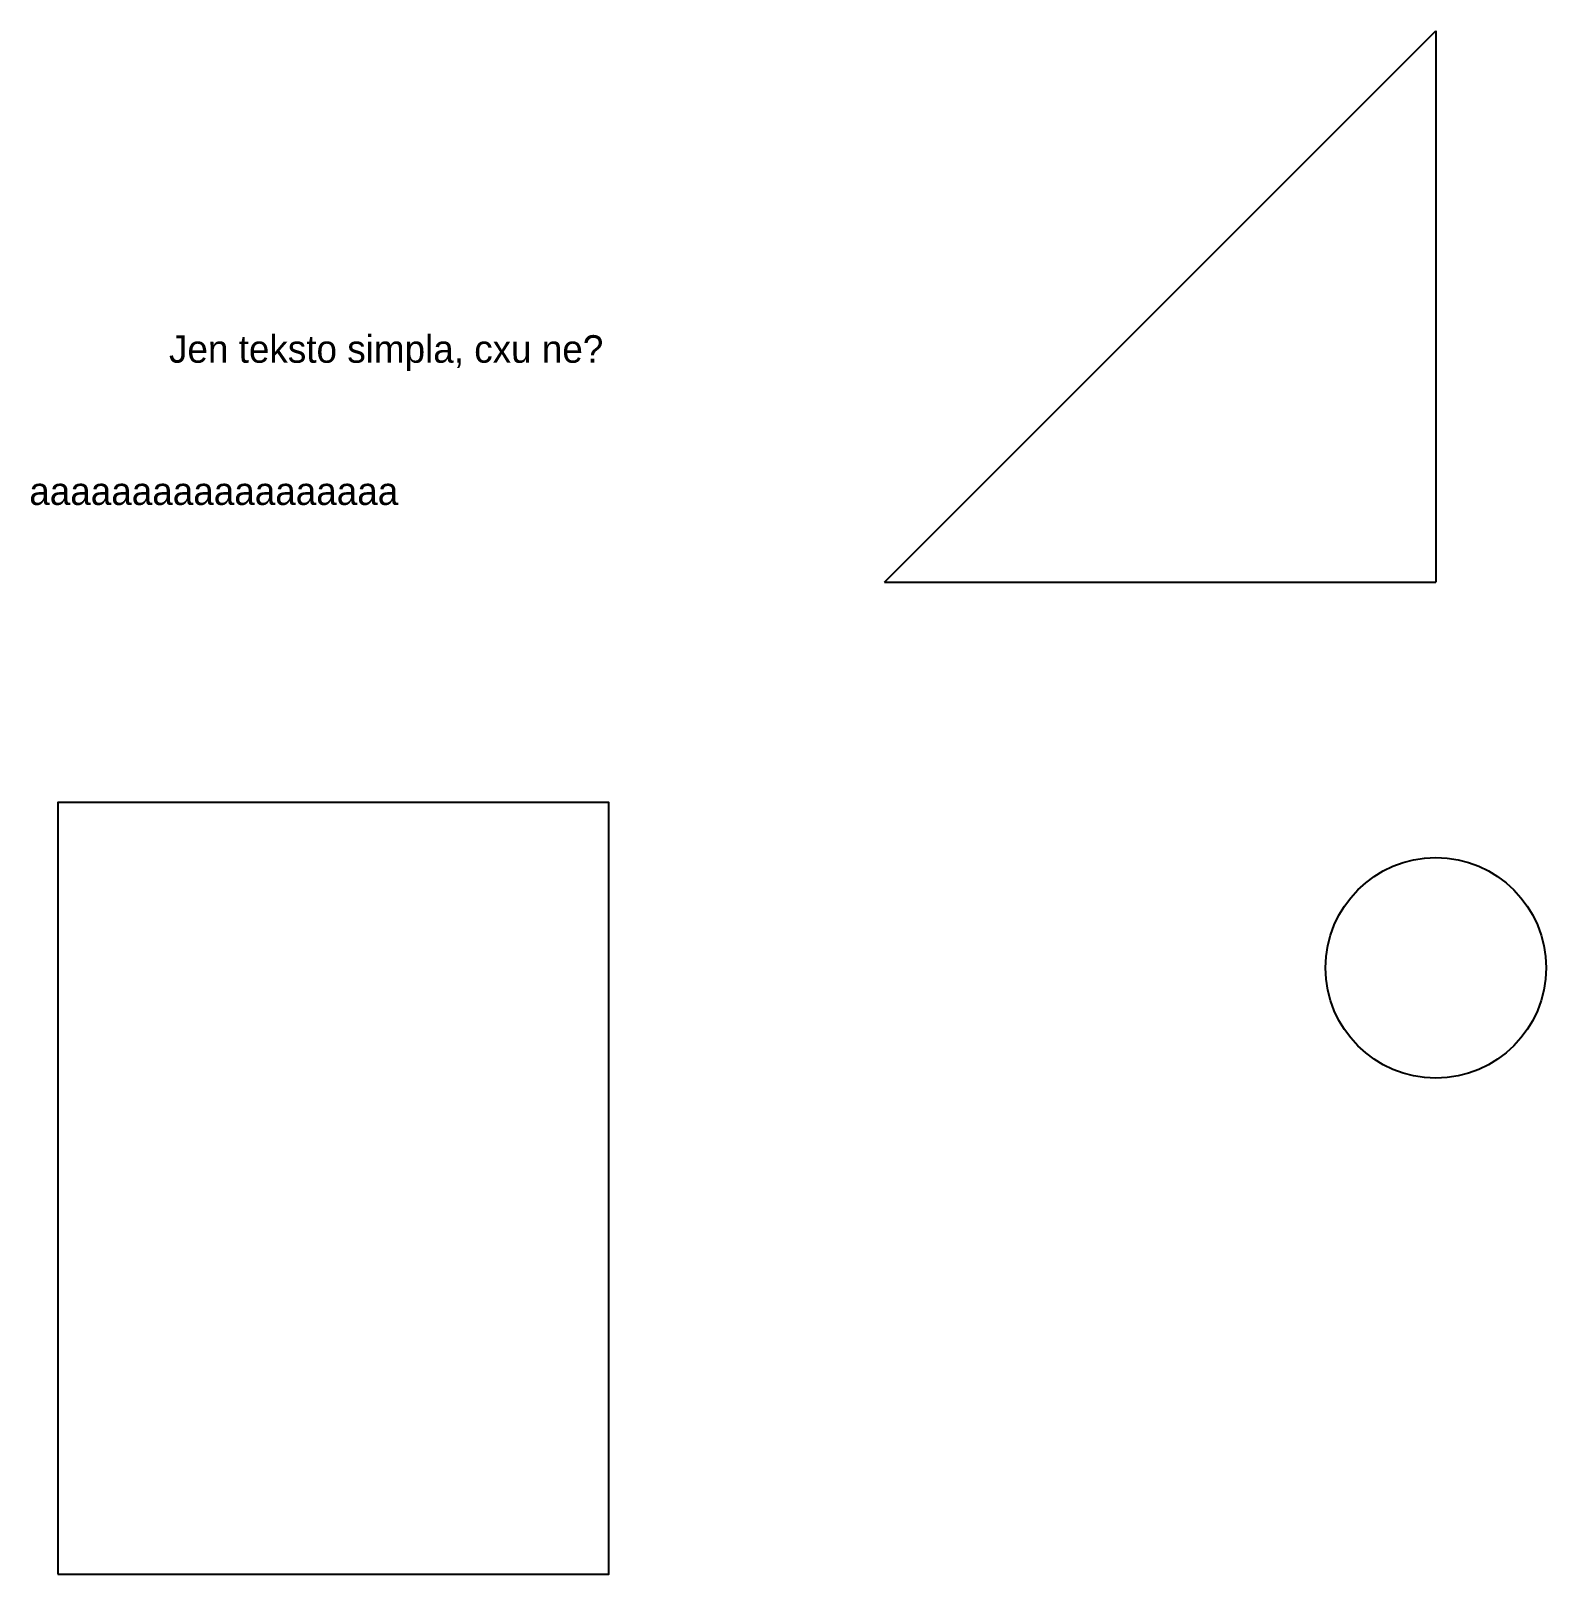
# Model space of a CAD drawing. Header units: millimetres. Extents: x -55 to 220, y -85 to 195.
import ezdxf
from ezdxf.enums import TextEntityAlignment as Align

# ---------------------------------------------------------------- set-up
doc = ezdxf.new("R2010")
doc.units = ezdxf.units.MM
doc.layers.add('Tavolo 1', color=2, linetype='Continuous')

msp = doc.modelspace()

# ---------------------------------------------------------------- linework, layer by layer
for p, q in [((99.68, 94.7), (199.68, 194.7)), ((199.68, 194.7), (199.68, 94.7))]:
    msp.add_line(p, q)
at = {"layer": 'Tavolo 1', "color": 3, "linetype": 'ByBlock', "ltscale": 1.2008}
msp.add_line((99.68, 94.7), (199.68, 94.7), dxfattribs=at)
at = {"layer": 'Tavolo 1'}
msp.add_lwpolyline([(-50.32, -85.3), (49.68, -85.3), (49.68, 54.7), (-50.32, 54.7)], close=True, dxfattribs=at)
msp.add_circle((199.68, 24.7), 20, dxfattribs=at)

# ---------------------------------------------------------------- texts
at = {"insert": (-55.48, 113.68), "char_height": 5, "width": 125.125, "attachment_point": 1}
msp.add_mtext('aaaaaaaaaaaaaaaaaa', dxfattribs=at)
at = {"layer": 'Tavolo 1'}
msp.add_text('Jen teksto simpla, cxu ne?', height=5, dxfattribs=at).set_placement((9.26, 136.36), align=Align.MIDDLE)

doc.saveas('drawing.dxf')
